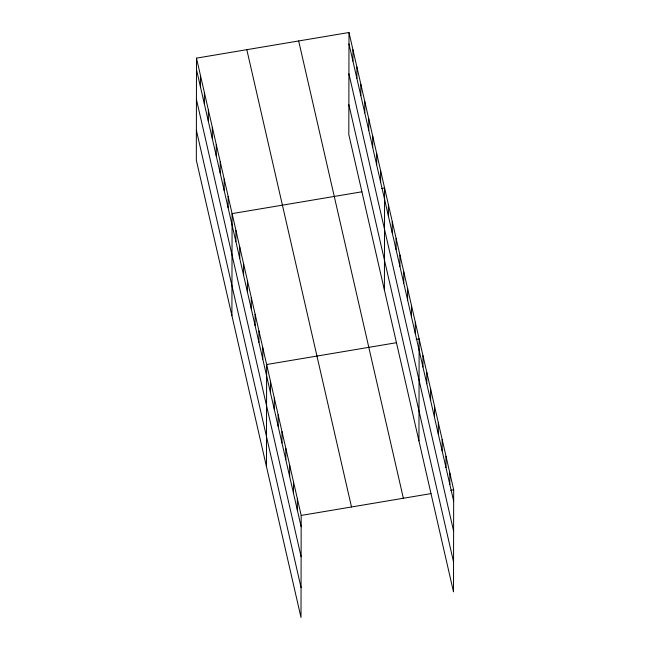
<?xml version="1.0" encoding="UTF-8"?>
<svg xmlns="http://www.w3.org/2000/svg" width="650" height="650" viewBox="0 0 650 650"><rect width="100%" height="100%" fill="white"/><g stroke="black" fill="none" stroke-linecap="round" stroke-linejoin="round"><path stroke-width="0.97" d="M196.495 58.134L196.324 160.209L301.007 617.5L301.186 515.434L196.495 58.134L348.993 32.5L453.676 489.791L453.505 591.866L348.814 134.566L348.993 32.5M200.436 86.783L200.452 75.408M204.384 104.057L204.409 92.69M208.341 121.331L208.366 109.964M212.298 138.604L212.314 127.237M216.255 155.886L216.271 144.511M220.204 173.16L220.228 161.793M224.161 190.434L224.185 179.067M228.118 207.707L228.134 196.341M231.912 315.689L232.091 213.614L361.896 191.799M235.909 241.751L235.934 230.384M239.744 258.521L239.769 247.154M243.588 275.283L243.604 263.916M247.422 292.053L247.447 280.686M251.266 308.823L251.282 297.456M255.101 325.593L255.125 314.218M258.944 342.355L258.96 330.988M262.779 359.125L262.795 347.758M266.459 466.594L266.638 364.52L396.435 342.704M270.457 392.657L270.473 381.29M274.292 409.427L274.316 398.06M278.135 426.197L278.151 414.822M281.97 442.959L281.994 431.592M285.813 459.729L285.829 448.362M289.648 476.499L289.664 465.132M293.483 493.261L293.507 481.894M297.326 510.031L297.342 498.664M352.934 61.141L352.95 49.774M356.882 78.422L356.907 67.047M360.839 95.696L360.856 84.329M364.796 112.97L364.812 101.603M368.753 130.244L368.769 118.877M372.702 147.526L372.726 136.151M376.659 164.799L376.675 153.433M380.616 182.073L380.632 170.706M384.41 290.046L384.589 187.98L381.631 188.476M388.408 216.117L388.424 204.75M392.243 232.887L392.267 221.512M396.086 249.649L396.102 238.282M399.921 266.419L399.945 255.052M403.764 283.189L403.78 271.814M407.599 299.951L407.615 288.584M411.434 316.721L411.458 305.354M415.277 333.491L415.293 322.124M418.957 440.96L419.136 338.886L416.171 339.381M422.955 367.023L422.971 355.656M426.79 383.793L426.814 372.426M430.625 400.562L430.649 389.188M434.468 417.324L434.484 405.957M438.303 434.094L438.327 422.727M442.146 450.864L442.163 439.489M445.981 467.626L446.006 456.259M449.824 484.396L449.841 473.029M301.186 515.434L430.983 493.61M450.718 490.295L453.676 489.791M348.977 43.867L453.659 501.166M348.92 73.799L453.611 531.099M348.871 104.642L453.554 561.933M298.675 40.958L403.358 498.257M246.821 49.676L351.504 506.968M196.479 69.501L301.161 526.801M196.43 99.434L301.113 556.733M196.373 130.276L301.056 587.567"/></g></svg>
